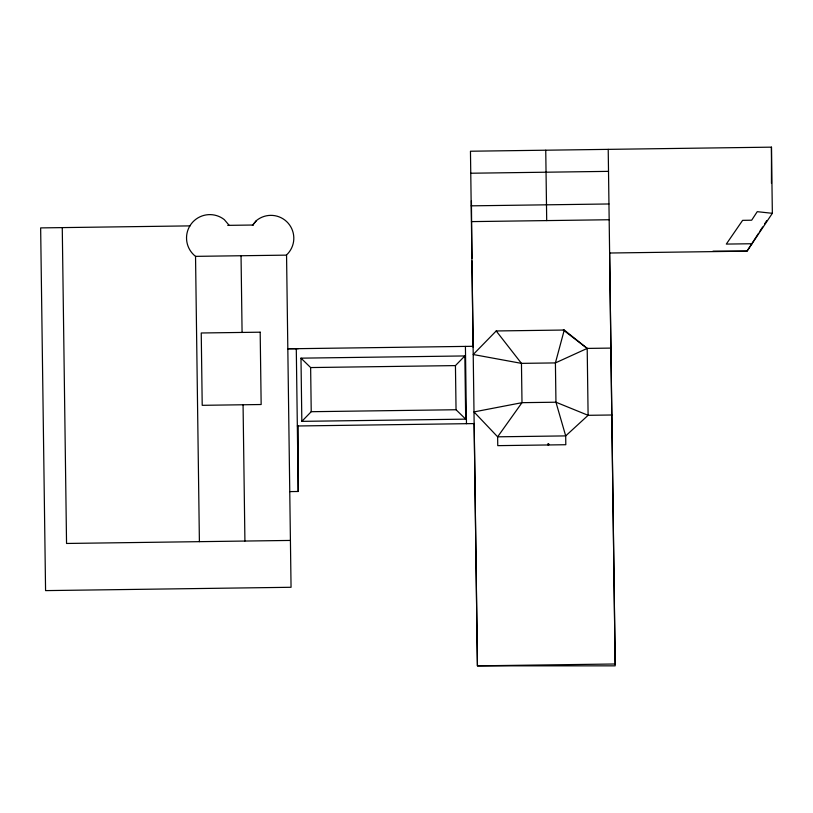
<?xml version="1.0" encoding="UTF-8"?>
<svg xmlns="http://www.w3.org/2000/svg" width="813" height="813" viewBox="0 0 813 813"><rect width="100%" height="100%" fill="white"/><g stroke="black" fill="none" stroke-linecap="round" stroke-linejoin="round"><path stroke-width="1.22" d="M496.204 330.962L564.263 330.037L555.411 362.913L555.95 402.211L565.696 435.9L565.807 444.721L497.759 445.646L497.637 436.815L521.997 402.669L521.458 363.37L496.204 330.962L473.217 354.519L521.458 363.37L555.411 362.913L587.199 348.411L610.909 348.096M758.559 233.29L747.025 251.156L609.628 253.016M759.921 231.187L762.635 226.99M764.667 223.829L766.7 220.679M609.618 252.752L615.187 665.847L477.434 665.847L470.463 151.228L771.456 147.153L772.35 213.321L747.025 251.156L712.991 251.156M256.461 220.536L252.447 225.374L256.461 220.536A22.866 22.866 0 0 1 288.168 223.169A22.866 22.866 0 0 1 286.552 254.936L291.054 587.281L45.569 590.614L40.65 227.904L190.059 225.882M301.836 421.358L311.227 411.703L456.042 409.742L465.697 419.142L464.843 355.942L300.983 358.157L301.836 421.358L465.697 419.142M300.983 358.157L310.637 367.557L455.443 365.596L464.843 355.942M470.757 173.23L608.52 171.36M471.205 205.841L608.957 203.972M471.418 221.614L609.171 219.744M227.731 225.364L253.27 225.018M751.995 243.737L726.304 244.083L742.625 220.343L751.669 220.211L757.249 211.665L772.35 213.321M229.175 225.353L224.317 219.632A23.333 23.333 0 0 0 191.492 223.555A23.333 23.333 0 0 0 195.537 256.359L286.552 255.13M287.822 348.807L473.105 346.297M611.813 414.996L588.104 415.311L555.95 402.211L521.997 402.669L473.999 411.917L497.637 436.815L565.696 435.9L588.104 415.311L587.199 348.411L564.263 330.037M297.334 425.982L474.152 423.583M289.763 491.601L298.219 491.489L298.219 425.778M290.424 540.432L66.544 543.46L62.266 227.61M287.822 348.696L298.219 348.696M563.307 330.048L587.199 348.411M608.215 149.358L615.187 663.987L477.434 665.847L474.162 423.421M545.747 150.212L546.702 220.597M548.714 443.715L548.734 444.955M547.901 443.725L547.921 444.965M465.422 346.409L466.469 423.695M455.443 365.596L456.042 409.742M310.637 367.557L311.227 411.703M296.288 348.696L298.219 491.489M241.044 255.739L242.081 332.436M243.067 404.762L244.916 541.041M195.537 256.359L199.398 541.661M471.936 258.422L471.418 200.709M471.977 260.963L473.136 347.273M771.456 147.153L771.456 183.352M260.18 332.192L201.238 332.984L202.213 405.321L261.156 404.518L260.18 332.192"/></g></svg>
